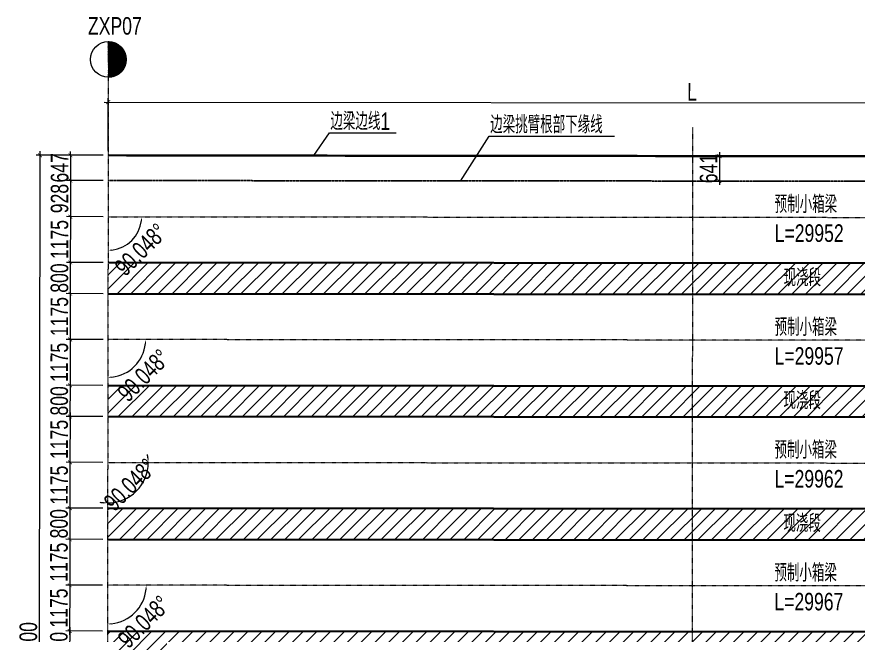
# Model space of a CAD drawing. Extents: x -2667085 to 4, y -2479164 to 2.
# Drawn here: x -2427185 to -2405601, y -2392358 to -2376501 of the extents above; entities that cross this region are included whole.
import ezdxf

# ---------------------------------------------------------------- set-up
doc = ezdxf.new("R2010")
doc.units = 0
doc.header["$MEASUREMENT"] = 0
doc.header["$PDMODE"] = 3
for name, pattern in [('DASHDOT', [1, 0.5, -0.25, 0, -0.25]), ('DASHED', [0.75, 0.5, -0.25]), ('ZXX0', [30, 13, -2, 0.5, -2, 12.5])]:
    doc.linetypes.add(name, pattern=pattern)
doc.layers.get('0').update_dxf_attribs({"linetype": 'CONTINUOUS'})
doc.layers.get('DEFPOINTS').update_dxf_attribs({"linetype": 'CONTINUOUS'})
for name, color, linetype, lineweight in [('桥－总－中心线', 1, 'ZXX0', 13), ('桥－构造轮廓－实线', 4, 'CONTINUOUS', 35), ('桥－构造轮廓－虚线', 3, 'DASHED', 25), ('桥－综合标注', 31, 'CONTINUOUS', 13), ('桥－综合说明', 7, 'CONTINUOUS', 13)]:
    doc.layers.add(name, color=color, linetype=linetype, lineweight=lineweight)
doc.styles.add('SMEDI', font='smsim.shx', dxfattribs={"width": 0.75, "bigfont": 'smfs.shx'})
doc.dimstyles.new('1-150', dxfattribs={"dimtxt": 450, "dimasz": 100, "dimexe": 100, "dimexo": 125, "dimgap": 50, "dimtad": 1, "dimdec": 0, "dimzin": 0, "dimdsep": 46, "dimtxsty": 'SMEDI', "dimblk": 'ARCHTICK', "dimcen": 0.09, "dimdle": 100, "dimclrd": 256, "dimclre": 256, "dimclrt": 256, "dimadec": 0, "dimazin": 0, "dimtfac": 1, "dimtdec": 0, "dimtix": 1, "dimtmove": 2, "dimatfit": 3, "dimldrblk": 'ARCHTICK', "dimfxl": 2, "dimtolj": 1, "dimtzin": 0, "dimlwd": -1, "dimlwe": -1, "dimarcsym": 0})
doc.dimstyles.new('1-150角度', dxfattribs={"dimtxt": 450, "dimasz": 100, "dimexe": 100, "dimexo": 125, "dimgap": 5, "dimtad": 1, "dimdec": 3, "dimzin": 0, "dimdsep": 46, "dimtxsty": 'SMEDI', "dimcen": 0.09, "dimdle": 100, "dimclrd": 256, "dimclre": 256, "dimclrt": 256, "dimadec": 3, "dimazin": 0, "dimtfac": 1, "dimtdec": 3, "dimtmove": 2, "dimatfit": 3, "dimldrblk": 'ARCHTICK', "dimfxl": 2, "dimtolj": 1, "dimtzin": 0, "dimlwd": -1, "dimlwe": -1, "dimarcsym": 0})

# ---------------------------------------------------------------- blocks, each defined once
blk = doc.blocks.new('_ArchTick')
at = {"color": 0, "linetype": 'ByBlock', "const_width": 0.15}
blk.add_lwpolyline([(-0.5, -0.5), (0.5, 0.5)], dxfattribs=at)
blk = doc.blocks.new('*D385')
at = {"layer": 'DEFPOINTS', "color": 0, "transparency": 16777216}
for p in [(-2394891, -2378713), (-2424841, -2380052), (-2394892, -2380077)]:
    blk.add_point(p, dxfattribs=at)
at = {"layer": '桥－综合标注', "transparency": 16777216}
for p, q in [((-2424940, -2378688), (-2394791, -2378713)), ((-2424841, -2379927), (-2424840, -2378588)), ((-2394892, -2379952), (-2394891, -2378613))]:
    blk.add_line(p, q, dxfattribs=at)
at = {"layer": '桥－综合标注', "transparency": 16777216, "xscale": 100, "yscale": 100, "zscale": 100}
for p, rotation in [((-2424840, -2378688), 179.9522057369198), ((-2394891, -2378713), 359.9522057369198)]:
    blk.add_blockref('_ArchTick', p, dxfattribs=dict(at, rotation=rotation))
at = {"layer": '桥－综合标注', "transparency": 16777216, "insert": (-2409865, -2378425), "char_height": 450, "attachment_point": 5, "rotation": 359.9522, "style": 'SMEDI'}
blk.add_mtext('\\A1;L', dxfattribs=at)
blk = doc.blocks.new('*D387')
at = {"layer": 'DEFPOINTS', "color": 0, "transparency": 16777216}
for p in [(-2424841, -2380052), (-2425810, -2380698), (-2424842, -2380699)]:
    blk.add_point(p, dxfattribs=at)
at = {"layer": '桥－综合标注', "transparency": 16777216}
for p, q in [((-2425809, -2380051), (-2425809, -2379951)), ((-2424966, -2380052), (-2425909, -2380050)), ((-2425809, -2380051), (-2425810, -2380698)), ((-2424967, -2380699), (-2425910, -2380697)), ((-2425810, -2380698), (-2425810, -2380798))]:
    blk.add_line(p, q, dxfattribs=at)
at = {"layer": '桥－综合标注', "transparency": 16777216, "xscale": 100, "yscale": 100, "zscale": 100}
for p, rotation in [((-2425809, -2380051), 269.9045070348082), ((-2425810, -2380698), 89.90450703480823)]:
    blk.add_blockref('_ArchTick', p, dxfattribs=dict(at, rotation=rotation))
at = {"layer": '桥－综合标注', "transparency": 16777216, "insert": (-2426085, -2380374), "char_height": 450, "attachment_point": 5, "rotation": 89.9045, "style": 'SMEDI'}
blk.add_mtext('\\A1;647', dxfattribs=at)
blk = doc.blocks.new('*D388')
at = {"layer": 'DEFPOINTS', "color": 0, "transparency": 16777216}
for p in [(-2424842, -2380699), (-2425812, -2381626), (-2424844, -2381627)]:
    blk.add_point(p, dxfattribs=at)
at = {"layer": '桥－综合标注', "transparency": 16777216}
for p, q in [((-2425810, -2380598), (-2425812, -2381726)), ((-2424967, -2380699), (-2425910, -2380697)), ((-2424969, -2381627), (-2425912, -2381625))]:
    blk.add_line(p, q, dxfattribs=at)
at = {"layer": '桥－综合标注', "transparency": 16777216, "xscale": 100, "yscale": 100, "zscale": 100}
for p, rotation in [((-2425810, -2380698), 89.90450703480823), ((-2425812, -2381626), 269.9045070348082)]:
    blk.add_blockref('_ArchTick', p, dxfattribs=dict(at, rotation=rotation))
at = {"layer": '桥－综合标注', "transparency": 16777216, "insert": (-2426086, -2381161), "char_height": 450, "attachment_point": 5, "rotation": 89.9045, "style": 'SMEDI'}
blk.add_mtext('\\A1;928', dxfattribs=at)
blk = doc.blocks.new('*D389')
at = {"layer": 'DEFPOINTS', "color": 0, "transparency": 16777216}
for p in [(-2424844, -2381627), (-2425814, -2382801), (-2424846, -2382802)]:
    blk.add_point(p, dxfattribs=at)
at = {"layer": '桥－综合标注', "transparency": 16777216}
for p, q in [((-2424969, -2381627), (-2425912, -2381625)), ((-2425812, -2381526), (-2425814, -2382901)), ((-2424971, -2382802), (-2425914, -2382800))]:
    blk.add_line(p, q, dxfattribs=at)
at = {"layer": '桥－综合标注', "transparency": 16777216, "xscale": 100, "yscale": 100, "zscale": 100}
for p, rotation in [((-2425812, -2381626), 89.90450703480823), ((-2425814, -2382801), 269.9045070348082)]:
    blk.add_blockref('_ArchTick', p, dxfattribs=dict(at, rotation=rotation))
at = {"layer": '桥－综合标注', "transparency": 16777216, "insert": (-2426088, -2382213), "char_height": 450, "attachment_point": 5, "rotation": 89.9045, "style": 'SMEDI'}
blk.add_mtext('\\A1;1175', dxfattribs=at)
blk = doc.blocks.new('*D390')
at = {"layer": 'DEFPOINTS', "color": 0, "transparency": 16777216}
for p in [(-2424846, -2382802), (-2425815, -2383601), (-2424847, -2383602)]:
    blk.add_point(p, dxfattribs=at)
at = {"layer": '桥－综合标注', "transparency": 16777216}
for p, q in [((-2425814, -2382701), (-2425815, -2383701)), ((-2424971, -2382802), (-2425914, -2382800)), ((-2424972, -2383602), (-2425915, -2383600))]:
    blk.add_line(p, q, dxfattribs=at)
at = {"layer": '桥－综合标注', "transparency": 16777216, "xscale": 100, "yscale": 100, "zscale": 100}
for p, rotation in [((-2425814, -2382801), 89.90450703480823), ((-2425815, -2383601), 269.9045070348082)]:
    blk.add_blockref('_ArchTick', p, dxfattribs=dict(at, rotation=rotation))
at = {"layer": '桥－综合标注', "transparency": 16777216, "insert": (-2426089, -2383200), "char_height": 450, "attachment_point": 5, "rotation": 89.9045, "style": 'SMEDI'}
blk.add_mtext('\\A1;800', dxfattribs=at)
blk = doc.blocks.new('*D391')
at = {"layer": 'DEFPOINTS', "color": 0, "transparency": 16777216}
for p in [(-2424847, -2383602), (-2425817, -2384776), (-2424849, -2384777)]:
    blk.add_point(p, dxfattribs=at)
at = {"layer": '桥－综合标注', "transparency": 16777216}
for p, q in [((-2424972, -2383602), (-2425915, -2383600)), ((-2425815, -2383501), (-2425817, -2384876)), ((-2424974, -2384777), (-2425917, -2384775))]:
    blk.add_line(p, q, dxfattribs=at)
at = {"layer": '桥－综合标注', "transparency": 16777216, "xscale": 100, "yscale": 100, "zscale": 100}
for p, rotation in [((-2425815, -2383601), 89.90450703480823), ((-2425817, -2384776), 269.9045070348082)]:
    blk.add_blockref('_ArchTick', p, dxfattribs=dict(at, rotation=rotation))
at = {"layer": '桥－综合标注', "transparency": 16777216, "insert": (-2426091, -2384188), "char_height": 450, "attachment_point": 5, "rotation": 89.9045, "style": 'SMEDI'}
blk.add_mtext('\\A1;1175', dxfattribs=at)
blk = doc.blocks.new('*D392')
at = {"layer": 'DEFPOINTS', "color": 0, "transparency": 16777216}
for p in [(-2424849, -2384777), (-2425819, -2385951), (-2424851, -2385952)]:
    blk.add_point(p, dxfattribs=at)
at = {"layer": '桥－综合标注', "transparency": 16777216}
for p, q in [((-2425817, -2384676), (-2425819, -2386051)), ((-2424974, -2384777), (-2425917, -2384775)), ((-2424976, -2385952), (-2425919, -2385950))]:
    blk.add_line(p, q, dxfattribs=at)
at = {"layer": '桥－综合标注', "transparency": 16777216, "xscale": 100, "yscale": 100, "zscale": 100}
for p, rotation in [((-2425817, -2384776), 89.90450703480823), ((-2425819, -2385951), 269.9045070348082)]:
    blk.add_blockref('_ArchTick', p, dxfattribs=dict(at, rotation=rotation))
at = {"layer": '桥－综合标注', "transparency": 16777216, "insert": (-2426093, -2385363), "char_height": 450, "attachment_point": 5, "rotation": 89.9045, "style": 'SMEDI'}
blk.add_mtext('\\A1;1175', dxfattribs=at)
blk = doc.blocks.new('*D393')
at = {"layer": 'DEFPOINTS', "color": 0, "transparency": 16777216}
for p in [(-2424851, -2385952), (-2425820, -2386751), (-2424852, -2386752)]:
    blk.add_point(p, dxfattribs=at)
at = {"layer": '桥－综合标注', "transparency": 16777216}
for p, q in [((-2424976, -2385952), (-2425919, -2385950)), ((-2425819, -2385851), (-2425821, -2386851)), ((-2424977, -2386752), (-2425920, -2386750))]:
    blk.add_line(p, q, dxfattribs=at)
at = {"layer": '桥－综合标注', "transparency": 16777216, "xscale": 100, "yscale": 100, "zscale": 100}
for p, rotation in [((-2425819, -2385951), 89.90450703480823), ((-2425820, -2386751), 269.9045070348082)]:
    blk.add_blockref('_ArchTick', p, dxfattribs=dict(at, rotation=rotation))
at = {"layer": '桥－综合标注', "transparency": 16777216, "insert": (-2426095, -2386350), "char_height": 450, "attachment_point": 5, "rotation": 89.9045, "style": 'SMEDI'}
blk.add_mtext('\\A1;800', dxfattribs=at)
blk = doc.blocks.new('*D394')
at = {"layer": 'DEFPOINTS', "color": 0, "transparency": 16777216}
for p in [(-2424852, -2386752), (-2425822, -2387926), (-2424854, -2387927)]:
    blk.add_point(p, dxfattribs=at)
at = {"layer": '桥－综合标注', "transparency": 16777216}
for p, q in [((-2425820, -2386651), (-2425822, -2388026)), ((-2424977, -2386752), (-2425920, -2386750)), ((-2424979, -2387927), (-2425922, -2387925))]:
    blk.add_line(p, q, dxfattribs=at)
at = {"layer": '桥－综合标注', "transparency": 16777216, "xscale": 100, "yscale": 100, "zscale": 100}
for p, rotation in [((-2425820, -2386751), 89.90450703480823), ((-2425822, -2387926), 269.9045070348082)]:
    blk.add_blockref('_ArchTick', p, dxfattribs=dict(at, rotation=rotation))
at = {"layer": '桥－综合标注', "transparency": 16777216, "insert": (-2426096, -2387338), "char_height": 450, "attachment_point": 5, "rotation": 89.9045, "style": 'SMEDI'}
blk.add_mtext('\\A1;1175', dxfattribs=at)
blk = doc.blocks.new('*D395')
at = {"layer": 'DEFPOINTS', "color": 0, "transparency": 16777216}
for p in [(-2424854, -2387927), (-2425824, -2389101), (-2424856, -2389102)]:
    blk.add_point(p, dxfattribs=at)
at = {"layer": '桥－综合标注', "transparency": 16777216}
for p, q in [((-2424979, -2387927), (-2425922, -2387925)), ((-2425822, -2387826), (-2425824, -2389201)), ((-2424981, -2389102), (-2425924, -2389100))]:
    blk.add_line(p, q, dxfattribs=at)
at = {"layer": '桥－综合标注', "transparency": 16777216, "xscale": 100, "yscale": 100, "zscale": 100}
for p, rotation in [((-2425822, -2387926), 89.90450703480823), ((-2425824, -2389101), 269.9045070348082)]:
    blk.add_blockref('_ArchTick', p, dxfattribs=dict(at, rotation=rotation))
at = {"layer": '桥－综合标注', "transparency": 16777216, "insert": (-2426098, -2388513), "char_height": 450, "attachment_point": 5, "rotation": 89.9045, "style": 'SMEDI'}
blk.add_mtext('\\A1;1175', dxfattribs=at)
blk = doc.blocks.new('*D396')
at = {"layer": 'DEFPOINTS', "color": 0, "transparency": 16777216}
for p in [(-2424856, -2389102), (-2425826, -2389901), (-2424857, -2389902)]:
    blk.add_point(p, dxfattribs=at)
at = {"layer": '桥－综合标注', "transparency": 16777216}
for p, q in [((-2425824, -2389001), (-2425826, -2390001)), ((-2424981, -2389102), (-2425924, -2389100)), ((-2424982, -2389902), (-2425926, -2389900))]:
    blk.add_line(p, q, dxfattribs=at)
at = {"layer": '桥－综合标注', "transparency": 16777216, "xscale": 100, "yscale": 100, "zscale": 100}
for p, rotation in [((-2425824, -2389101), 89.90450703480823), ((-2425826, -2389901), 269.9045070348082)]:
    blk.add_blockref('_ArchTick', p, dxfattribs=dict(at, rotation=rotation))
at = {"layer": '桥－综合标注', "transparency": 16777216, "insert": (-2426100, -2389500), "char_height": 450, "attachment_point": 5, "rotation": 89.9045, "style": 'SMEDI'}
blk.add_mtext('\\A1;800', dxfattribs=at)
blk = doc.blocks.new('*D397')
at = {"layer": 'DEFPOINTS', "color": 0, "transparency": 16777216}
for p in [(-2424857, -2389902), (-2425828, -2391076), (-2424859, -2391077)]:
    blk.add_point(p, dxfattribs=at)
at = {"layer": '桥－综合标注', "transparency": 16777216}
for p, q in [((-2424982, -2389902), (-2425926, -2389900)), ((-2425825, -2389801), (-2425828, -2391176)), ((-2424984, -2391077), (-2425928, -2391075))]:
    blk.add_line(p, q, dxfattribs=at)
at = {"layer": '桥－综合标注', "transparency": 16777216, "xscale": 100, "yscale": 100, "zscale": 100}
for p, rotation in [((-2425826, -2389901), 89.90450703480823), ((-2425828, -2391076), 269.9045070348082)]:
    blk.add_blockref('_ArchTick', p, dxfattribs=dict(at, rotation=rotation))
at = {"layer": '桥－综合标注', "transparency": 16777216, "insert": (-2426102, -2390488), "char_height": 450, "attachment_point": 5, "rotation": 89.9045, "style": 'SMEDI'}
blk.add_mtext('\\A1;1175', dxfattribs=at)
blk = doc.blocks.new('*D398')
at = {"layer": 'DEFPOINTS', "color": 0, "transparency": 16777216}
for p in [(-2424859, -2391077), (-2425830, -2392251), (-2424861, -2392252)]:
    blk.add_point(p, dxfattribs=at)
at = {"layer": '桥－综合标注', "transparency": 16777216}
for p, q in [((-2425827, -2390976), (-2425830, -2392351)), ((-2424984, -2391077), (-2425928, -2391075)), ((-2424986, -2392252), (-2425930, -2392250))]:
    blk.add_line(p, q, dxfattribs=at)
at = {"layer": '桥－综合标注', "transparency": 16777216, "xscale": 100, "yscale": 100, "zscale": 100}
for p, rotation in [((-2425828, -2391076), 89.90450703480823), ((-2425830, -2392251), 269.9045070348082)]:
    blk.add_blockref('_ArchTick', p, dxfattribs=dict(at, rotation=rotation))
at = {"layer": '桥－综合标注', "transparency": 16777216, "insert": (-2426104, -2391663), "char_height": 450, "attachment_point": 5, "rotation": 89.9045, "style": 'SMEDI'}
blk.add_mtext('\\A1;1175', dxfattribs=at)
blk = doc.blocks.new('*D399')
at = {"layer": 'DEFPOINTS', "color": 0, "transparency": 16777216}
for p in [(-2424861, -2392252), (-2425831, -2393051), (-2424863, -2393052)]:
    blk.add_point(p, dxfattribs=at)
at = {"layer": '桥－综合标注', "transparency": 16777216}
for p, q in [((-2424986, -2392252), (-2425930, -2392250)), ((-2425829, -2392151), (-2425831, -2393151)), ((-2424988, -2393052), (-2425931, -2393050))]:
    blk.add_line(p, q, dxfattribs=at)
at = {"layer": '桥－综合标注', "transparency": 16777216, "xscale": 100, "yscale": 100, "zscale": 100}
for p, rotation in [((-2425830, -2392251), 89.90450703480823), ((-2425831, -2393051), 269.9045070348082)]:
    blk.add_blockref('_ArchTick', p, dxfattribs=dict(at, rotation=rotation))
at = {"layer": '桥－综合标注', "transparency": 16777216, "insert": (-2426105, -2392650), "char_height": 450, "attachment_point": 5, "rotation": 89.9045, "style": 'SMEDI'}
blk.add_mtext('\\A1;800', dxfattribs=at)
blk = doc.blocks.new('*D412')
at = {"layer": 'DEFPOINTS', "color": 0, "transparency": 16777216}
for p in [(-2424841, -2380052), (-2426634, -2405249), (-2424883, -2405252)]:
    blk.add_point(p, dxfattribs=at)
at = {"layer": '桥－综合标注', "transparency": 16777216}
for p, q in [((-2426592, -2379949), (-2426634, -2405349)), ((-2424966, -2380052), (-2426692, -2380049)), ((-2425008, -2405252), (-2426734, -2405249))]:
    blk.add_line(p, q, dxfattribs=at)
at = {"layer": '桥－综合标注', "transparency": 16777216, "xscale": 100, "yscale": 100, "zscale": 100}
for p, rotation in [((-2426592, -2380049), 89.90450703481758), ((-2426634, -2405249), 269.9045070348176)]:
    blk.add_blockref('_ArchTick', p, dxfattribs=dict(at, rotation=rotation))
at = {"layer": '桥－综合标注', "transparency": 16777216, "insert": (-2426888, -2392649), "char_height": 450, "attachment_point": 5, "rotation": 89.9045, "style": 'SMEDI'}
blk.add_mtext('\\A1;25200', dxfattribs=at)
blk = doc.blocks.new('*D439')
at = {"layer": 'DEFPOINTS', "color": 0, "transparency": 16777216}
for p in [(-2424838, -2378052), (-2424844, -2381627), (-2394892, -2381652), (-2424414, -2382373), (-2424883, -2405252)]:
    blk.add_point(p, dxfattribs=at)
at = {"layer": '桥－综合标注', "transparency": 16777216}
blk.add_arc((-2424844, -2381627), 861, 276.5638, 353.2929, dxfattribs=at)
for points in [[(-2424005, -2381727), (-2423972, -2381729), (-2423983, -2381628)], [(-2424744, -2382499), (-2424746, -2382466), (-2424845, -2382488)]]:
    blk.add_solid(points, dxfattribs=at)
at = {"layer": '桥－综合标注', "transparency": 16777216, "insert": (-2424003, -2382470), "char_height": 450, "attachment_point": 5, "rotation": 44.9284, "style": 'SMEDI'}
blk.add_mtext('\\A1;90.048°', dxfattribs=at)
blk = doc.blocks.new('*D440')
at = {"layer": 'DEFPOINTS', "color": 0, "transparency": 16777216}
for p in [(-2424838, -2378052), (-2424849, -2384777), (-2394892, -2384802), (-2424366, -2385617), (-2424883, -2405252)]:
    blk.add_point(p, dxfattribs=at)
at = {"layer": '桥－综合标注', "transparency": 16777216}
blk.add_arc((-2424849, -2384777), 969, 275.8222, 354.0345, dxfattribs=at)
for points in [[(-2423902, -2384877), (-2423869, -2384879), (-2423880, -2384778)], [(-2424750, -2385758), (-2424751, -2385724), (-2424850, -2385746)]]:
    blk.add_solid(points, dxfattribs=at)
at = {"layer": '桥－综合标注', "transparency": 16777216, "insert": (-2423932, -2385697), "char_height": 450, "attachment_point": 5, "rotation": 44.9284, "style": 'SMEDI'}
blk.add_mtext('\\A1;90.048°', dxfattribs=at)
blk = doc.blocks.new('*D441')
at = {"layer": 'DEFPOINTS', "color": 0, "transparency": 16777216}
for p in [(-2424838, -2378052), (-2424854, -2387927), (-2394892, -2387952), (-2424336, -2388828), (-2424883, -2405252)]:
    blk.add_point(p, dxfattribs=at)
at = {"layer": '桥－综合标注', "transparency": 16777216}
for start, end in [(5.4658, 10.9794), (269.9045, 359.9523), (258.8774, 264.391)]:
    blk.add_arc((-2424854, -2387927), 1040, start, end, dxfattribs=at)
for points in [[(-2423803, -2387827), (-2423836, -2387829), (-2423815, -2387928)], [(-2424955, -2388945), (-2424957, -2388979), (-2424856, -2388967)]]:
    blk.add_solid(points, dxfattribs=at)
at = {"layer": '桥－综合标注', "transparency": 16777216, "insert": (-2424282, -2388500), "char_height": 450, "attachment_point": 5, "rotation": 44.9284, "style": 'SMEDI'}
blk.add_mtext('\\A1;90.048°', dxfattribs=at)
blk = doc.blocks.new('*D442')
at = {"layer": 'DEFPOINTS', "color": 0, "transparency": 16777216}
for p in [(-2424838, -2378052), (-2424859, -2391077), (-2394892, -2391102), (-2424364, -2391939), (-2424883, -2405252)]:
    blk.add_point(p, dxfattribs=at)
at = {"layer": '桥－综合标注', "transparency": 16777216}
blk.add_arc((-2424859, -2391077), 994, 275.6715, 354.1852, dxfattribs=at)
for points in [[(-2423887, -2391177), (-2423854, -2391179), (-2423865, -2391078)], [(-2424760, -2392083), (-2424762, -2392050), (-2424861, -2392071)]]:
    blk.add_solid(points, dxfattribs=at)
at = {"layer": '桥－综合标注', "transparency": 16777216, "insert": (-2423924, -2392015), "char_height": 450, "attachment_point": 5, "rotation": 44.9284, "style": 'SMEDI'}
blk.add_mtext('\\A1;90.048°', dxfattribs=at)
blk = doc.blocks.new('*D443')
at = {"layer": 'DEFPOINTS', "color": 0, "transparency": 16777216}
for p in [(-2424838, -2378052), (-2424865, -2394227), (-2394892, -2394252), (-2424346, -2395128), (-2424883, -2405252)]:
    blk.add_point(p, dxfattribs=at)
at = {"layer": '桥－综合标注', "transparency": 16777216}
for start, end in [(269.9045, 359.9523), (5.4693, 10.9863), (258.8704, 264.3875)]:
    blk.add_arc((-2424865, -2394227), 1039, start, end, dxfattribs=at)
for points in [[(-2423814, -2394127), (-2423847, -2394129), (-2423826, -2394228)], [(-2424965, -2395245), (-2424967, -2395278), (-2424866, -2395266)]]:
    blk.add_solid(points, dxfattribs=at)
at = {"layer": '桥－综合标注', "transparency": 16777216, "insert": (-2424293, -2394800), "char_height": 450, "attachment_point": 5, "rotation": 44.9284, "style": 'SMEDI'}
blk.add_mtext('\\A1;90.048°', dxfattribs=at)
blk = doc.blocks.new('*D444')
at = {"layer": 'DEFPOINTS', "color": 0, "transparency": 16777216}
for p in [(-2424838, -2378052), (-2424870, -2397377), (-2394892, -2397402), (-2424370, -2398246), (-2424883, -2405252)]:
    blk.add_point(p, dxfattribs=at)
at = {"layer": '桥－综合标注', "transparency": 16777216}
blk.add_arc((-2424870, -2397377), 1002, 275.6262, 354.2306, dxfattribs=at)
for points in [[(-2423890, -2397477), (-2423857, -2397479), (-2423868, -2397378)], [(-2424771, -2398391), (-2424772, -2398358), (-2424872, -2398379)]]:
    blk.add_solid(points, dxfattribs=at)
at = {"layer": '桥－综合标注', "transparency": 16777216, "insert": (-2423929, -2398320), "char_height": 450, "attachment_point": 5, "rotation": 44.9284, "style": 'SMEDI'}
blk.add_mtext('\\A1;90.048°', dxfattribs=at)
blk = doc.blocks.new('*D445')
at = {"layer": 'DEFPOINTS', "color": 0, "transparency": 16777216}
for p in [(-2424838, -2378052), (-2424875, -2400527), (-2394892, -2400552), (-2424410, -2401336), (-2424883, -2405252)]:
    blk.add_point(p, dxfattribs=at)
at = {"layer": '桥－综合标注', "transparency": 16777216}
blk.add_arc((-2424875, -2400527), 933, 276.0465, 353.8102, dxfattribs=at)
for points in [[(-2423964, -2400627), (-2423931, -2400629), (-2423942, -2400528)], [(-2424776, -2401472), (-2424778, -2401439), (-2424877, -2401461)]]:
    blk.add_solid(points, dxfattribs=at)
at = {"layer": '桥－综合标注', "transparency": 16777216, "insert": (-2423983, -2401422), "char_height": 450, "attachment_point": 5, "rotation": 44.9284, "style": 'SMEDI'}
blk.add_mtext('\\A1;90.048°', dxfattribs=at)
blk = doc.blocks.new('*D446')
at = {"layer": 'DEFPOINTS', "color": 0, "transparency": 16777216}
for p in [(-2424838, -2378052), (-2424880, -2403677), (-2394892, -2403702), (-2424488, -2404359), (-2424883, -2405252)]:
    blk.add_point(p, dxfattribs=at)
at = {"layer": '桥－综合标注', "transparency": 16777216}
blk.add_arc((-2424880, -2403677), 787, 277.1902, 352.6666, dxfattribs=at)
for points in [[(-2424116, -2403777), (-2424083, -2403779), (-2424093, -2403678)], [(-2424781, -2404475), (-2424783, -2404441), (-2424882, -2404464)]]:
    blk.add_solid(points, dxfattribs=at)
at = {"layer": '桥－综合标注', "transparency": 16777216, "insert": (-2424092, -2404468), "char_height": 450, "attachment_point": 5, "rotation": 44.9284, "style": 'SMEDI'}
blk.add_mtext('\\A1;90.048°', dxfattribs=at)
blk = doc.blocks.new('*D447')
at = {"layer": 'DEFPOINTS', "color": 0, "transparency": 16777216}
for p in [(-2394892, -2380077), (-2395266, -2403054), (-2424880, -2403677), (-2394892, -2403702), (-2394892, -2405277)]:
    blk.add_point(p, dxfattribs=at)
at = {"layer": '桥－综合标注', "transparency": 16777216}
blk.add_arc((-2394892, -2403702), 748, 97.6659, 172.2864, dxfattribs=at)
for points in [[(-2394993, -2402944), (-2394991, -2402978), (-2394892, -2402954)], [(-2395617, -2403603), (-2395650, -2403601), (-2395640, -2403702)]]:
    blk.add_solid(points, dxfattribs=at)
at = {"layer": '桥－综合标注', "transparency": 16777216, "insert": (-2395654, -2402940), "char_height": 450, "attachment_point": 5, "rotation": 44.9761, "style": 'SMEDI'}
blk.add_mtext('\\A1;89.952°', dxfattribs=at)
blk = doc.blocks.new('*D448')
at = {"layer": 'DEFPOINTS', "color": 0, "transparency": 16777216}
for p in [(-2394892, -2380077), (-2395356, -2399748), (-2424875, -2400527), (-2394892, -2400552), (-2394892, -2405277)]:
    blk.add_point(p, dxfattribs=at)
at = {"layer": '桥－综合标注', "transparency": 16777216}
blk.add_arc((-2394892, -2400552), 928, 96.1763, 173.7759, dxfattribs=at)
for points in [[(-2394993, -2399613), (-2394991, -2399646), (-2394892, -2399624)], [(-2395798, -2400453), (-2395831, -2400451), (-2395820, -2400551)]]:
    blk.add_solid(points, dxfattribs=at)
at = {"layer": '桥－综合标注', "transparency": 16777216, "insert": (-2395781, -2399662), "char_height": 450, "attachment_point": 5, "rotation": 44.9761, "style": 'SMEDI'}
blk.add_mtext('\\A1;89.952°', dxfattribs=at)
blk = doc.blocks.new('*D449')
at = {"layer": 'DEFPOINTS', "color": 0, "transparency": 16777216}
for p in [(-2394892, -2380077), (-2395309, -2396679), (-2424870, -2397377), (-2394892, -2397402), (-2394892, -2405277)]:
    blk.add_point(p, dxfattribs=at)
at = {"layer": '桥－综合标注', "transparency": 16777216}
blk.add_arc((-2394892, -2397402), 835, 96.8687, 173.0835, dxfattribs=at)
for points in [[(-2394993, -2396557), (-2394991, -2396590), (-2394892, -2396568)], [(-2395704, -2397303), (-2395737, -2397301), (-2395727, -2397402)]]:
    blk.add_solid(points, dxfattribs=at)
at = {"layer": '桥－综合标注', "transparency": 16777216, "insert": (-2395715, -2396578), "char_height": 450, "attachment_point": 5, "rotation": 44.9761, "style": 'SMEDI'}
blk.add_mtext('\\A1;89.952°', dxfattribs=at)
blk = doc.blocks.new('*D450')
at = {"layer": 'DEFPOINTS', "color": 0, "transparency": 16777216}
for p in [(-2394892, -2380077), (-2395280, -2393580), (-2424865, -2394227), (-2394892, -2394252), (-2394892, -2405277)]:
    blk.add_point(p, dxfattribs=at)
at = {"layer": '桥－综合标注', "transparency": 16777216}
blk.add_arc((-2394892, -2394252), 776, 97.3861, 172.5662, dxfattribs=at)
for points in [[(-2394993, -2393466), (-2394991, -2393499), (-2394892, -2393476)], [(-2395645, -2394153), (-2395678, -2394151), (-2395668, -2394252)]]:
    blk.add_solid(points, dxfattribs=at)
at = {"layer": '桥－综合标注', "transparency": 16777216, "insert": (-2395674, -2393470), "char_height": 450, "attachment_point": 5, "rotation": 44.9761, "style": 'SMEDI'}
blk.add_mtext('\\A1;89.952°', dxfattribs=at)
blk = doc.blocks.new('*D451')
at = {"layer": 'DEFPOINTS', "color": 0, "transparency": 16777216}
for p in [(-2394892, -2380077), (-2395313, -2390373), (-2424859, -2391077), (-2394892, -2391102), (-2394892, -2405277)]:
    blk.add_point(p, dxfattribs=at)
at = {"layer": '桥－综合标注', "transparency": 16777216}
blk.add_arc((-2394892, -2391102), 842, 96.8127, 173.1395, dxfattribs=at)
for points in [[(-2394993, -2390250), (-2394991, -2390283), (-2394892, -2390261)], [(-2395711, -2391003), (-2395744, -2391001), (-2395734, -2391102)]]:
    blk.add_solid(points, dxfattribs=at)
at = {"layer": '桥－综合标注', "transparency": 16777216, "insert": (-2395720, -2390274), "char_height": 450, "attachment_point": 5, "rotation": 44.9761, "style": 'SMEDI'}
blk.add_mtext('\\A1;89.952°', dxfattribs=at)
blk = doc.blocks.new('*D452')
at = {"layer": 'DEFPOINTS', "color": 0, "transparency": 16777216}
for p in [(-2394892, -2380077), (-2395310, -2387228), (-2424854, -2387927), (-2394892, -2387952), (-2394892, -2405277)]:
    blk.add_point(p, dxfattribs=at)
at = {"layer": '桥－综合标注', "transparency": 16777216}
blk.add_arc((-2394892, -2387952), 836, 96.8552, 173.0971, dxfattribs=at)
for points in [[(-2394993, -2387105), (-2394991, -2387139), (-2394892, -2387116)], [(-2395706, -2387853), (-2395739, -2387851), (-2395728, -2387952)]]:
    blk.add_solid(points, dxfattribs=at)
at = {"layer": '桥－综合标注', "transparency": 16777216, "insert": (-2395716, -2387127), "char_height": 450, "attachment_point": 5, "rotation": 44.9761, "style": 'SMEDI'}
blk.add_mtext('\\A1;89.952°', dxfattribs=at)
blk = doc.blocks.new('*D453')
at = {"layer": 'DEFPOINTS', "color": 0, "transparency": 16777216}
for p in [(-2394892, -2380077), (-2395280, -2384130), (-2424849, -2384777), (-2394892, -2384802), (-2394892, -2405277)]:
    blk.add_point(p, dxfattribs=at)
at = {"layer": '桥－综合标注', "transparency": 16777216}
blk.add_arc((-2394892, -2384802), 776, 97.3904, 172.5618, dxfattribs=at)
for points in [[(-2394993, -2384016), (-2394991, -2384050), (-2394892, -2384026)], [(-2395645, -2384703), (-2395678, -2384701), (-2395668, -2384802)]]:
    blk.add_solid(points, dxfattribs=at)
at = {"layer": '桥－综合标注', "transparency": 16777216, "insert": (-2395674, -2384020), "char_height": 450, "attachment_point": 5, "rotation": 44.9761, "style": 'SMEDI'}
blk.add_mtext('\\A1;89.952°', dxfattribs=at)
blk = doc.blocks.new('*D454')
at = {"layer": 'DEFPOINTS', "color": 0, "transparency": 16777216}
for p in [(-2394892, -2380077), (-2395189, -2381138), (-2424844, -2381627), (-2394892, -2381652), (-2394892, -2405277)]:
    blk.add_point(p, dxfattribs=at)
at = {"layer": '桥－综合标注', "transparency": 16777216}
blk.add_arc((-2394892, -2381652), 594, 99.6623, 170.2899, dxfattribs=at)
for points in [[(-2394993, -2381050), (-2394990, -2381084), (-2394892, -2381059)], [(-2395461, -2381554), (-2395494, -2381551), (-2395486, -2381652)]]:
    blk.add_solid(points, dxfattribs=at)
at = {"layer": '桥－综合标注', "transparency": 16777216, "insert": (-2395556, -2380988), "char_height": 450, "attachment_point": 5, "rotation": 44.9761, "style": 'SMEDI'}
blk.add_mtext('\\A1;89.952°', dxfattribs=at)
blk = doc.blocks.new('*D455')
at = {"layer": 'DEFPOINTS', "color": 0, "transparency": 16777216}
for p in [(-2409852, -2380071), (-2409852, -2380712), (-2409162, -2380712)]:
    blk.add_point(p, dxfattribs=at)
at = {"layer": '桥－综合标注', "transparency": 16777216}
for p, q in [((-2409161, -2379972), (-2409162, -2380812)), ((-2409727, -2380071), (-2409061, -2380072)), ((-2409727, -2380712), (-2409062, -2380712))]:
    blk.add_line(p, q, dxfattribs=at)
at = {"layer": '桥－综合标注', "transparency": 16777216, "xscale": 100, "yscale": 100, "zscale": 100}
for p, rotation in [((-2409161, -2380072), 89.95225351737093), ((-2409162, -2380712), 269.9522535173709)]:
    blk.add_blockref('_ArchTick', p, dxfattribs=dict(at, rotation=rotation))
at = {"layer": '桥－综合标注', "transparency": 16777216, "insert": (-2409436, -2380392), "char_height": 450, "attachment_point": 5, "rotation": 89.9523, "style": 'SMEDI'}
blk.add_mtext('\\A1;641', dxfattribs=at)

msp = doc.modelspace()

# ---------------------------------------------------------------- hatches: boundary and pattern name
at = {"layer": '桥－综合标注'}
h = msp.add_hatch(dxfattribs=at)
h.set_pattern_fill('ANSI31', color=256, scale=50, angle=3.31071514, style=0)
h.set_pattern_definition([(48.3107151, (-2934809.083, -2783687.8517), (-4.667266106, 4.156816943), [])])
h.paths.add_polyline_path([(-2424380.2575, -2377567.6474, 0.398765275), (-2424839.842, -2377135.9407), (-2424835.487, -2378052.2736, 0.4298324642)])
h = msp.add_hatch(dxfattribs=at)
h.set_pattern_fill('ANSI31', color=8, scale=2000, style=0)
h.paths.add_polyline_path([(-2424845.5811, -2382802.2726), (-2424846.9145, -2383602.2707), (-2394892.0117, -2383627.2331), (-2394892.0117, -2382827.2339)])
h.paths.add_polyline_path([(-2424850.8311, -2385952.2682), (-2424852.1645, -2386752.2663), (-2394892.0117, -2386777.2331), (-2394892.0117, -2385977.2339)])
h.paths.add_polyline_path([(-2424856.0811, -2389102.2638), (-2424857.4145, -2389902.2619), (-2394892.0117, -2389927.2331), (-2394892.0117, -2389127.2339)])
h.paths.add_polyline_path([(-2424861.3311, -2392252.2595), (-2424861.9978, -2392652.2585, 0.00041625), (-2394892.0117, -2392677.2585), (-2394892.0117, -2392277.2339)])
h.paths.add_polyline_path([(-2394892.0117, -2393077.2331), (-2394892.0117, -2392677.2585, -0.00041625), (-2424861.9978, -2392652.2585), (-2424862.6645, -2393052.2575)])
h.paths.add_polyline_path([(-2424866.5811, -2395402.2551), (-2424867.9145, -2396202.2532), (-2394892.0117, -2396227.2331), (-2394892.0117, -2395427.2339)])
h.paths.add_polyline_path([(-2424871.8311, -2398552.2507), (-2424873.1645, -2399352.2488), (-2394892.0117, -2399377.2331), (-2394892.0117, -2398577.2339)])
h.paths.add_polyline_path([(-2394892.0117, -2402527.2331), (-2394892.0117, -2401727.2339), (-2424877.0811, -2401702.2463), (-2424878.4145, -2402502.2444)])

# ---------------------------------------------------------------- linework, layer by layer
at = {"layer": '桥－总－中心线', "linetype": 'DASHDOT', "ltscale": 5}
for p, q in [((-2424837.6645, -2378052.2788), (-2424882.9978, -2405252.241)), ((-2409850.8985, -2379337.2776), (-2409874.2043, -2407304.2478)), ((-2424843.6228, -2381627.2738), (-2394892.0117, -2381652.2335)), ((-2394892.0117, -2384802.2335), (-2424848.8728, -2384777.2694)), ((-2424854.1228, -2387927.2651), (-2394892.0117, -2387952.2335)), ((-2394892.0117, -2391102.2335), (-2424859.3728, -2391077.2607))]:
    msp.add_line(p, q, dxfattribs=at)
at = {"layer": '桥－构造轮廓－实线'}
for p, q in [((-2424845.5811, -2382802.2726), (-2394892.0117, -2382827.2339)), ((-2394892.0117, -2383627.2331), (-2424846.9145, -2383602.2707)), ((-2394892.0117, -2385977.2339), (-2424850.8311, -2385952.2682)), ((-2424852.1645, -2386752.2663), (-2394892.0117, -2386777.2331)), ((-2424856.0811, -2389102.2638), (-2394892.0117, -2389127.2339)), ((-2394892.0117, -2389927.2331), (-2424857.4145, -2389902.2619)), ((-2394892.0117, -2392277.2339), (-2424861.3311, -2392252.2595))]:
    msp.add_line(p, q, dxfattribs=at)
msp.add_arc((-2394862.0116, 15607322.7334), 17987399.9919, 269.90450703389, 269.99990443993, dxfattribs=at)
at = {"layer": '桥－构造轮廓－虚线', "color": 3, "linetype": 'DASHED', "ltscale": 2}
msp.add_line((-2424842.0761, -2380699.2748), (-2394892.0117, -2380724.2332), dxfattribs=at)
at = {"layer": '桥－综合标注'}
for p, q in [((-2419566.4912, -2380060.2935), (-2419166.7468, -2379476.3852)), ((-2419166.7468, -2379476.3852), (-2417449.3405, -2379476.3852)), ((-2415802.365, -2380711.5133), (-2415066.8153, -2379562.7759)), ((-2415066.8153, -2379562.7759), (-2411849.4123, -2379562.7759))]:
    msp.add_line(p, q, dxfattribs=at)
msp.add_circle((-2424837.6645, -2377594.1072), 458.1716, dxfattribs=at)

# ---------------------------------------------------------------- texts
at = {"layer": '桥－综合说明', "style": 'SMEDI', "width": 0.75}
for s, p in [('ZXP07', (-2425359.9913, -2376957.6249)), ('边梁边线1', (-2419141.2513, -2379403.1423)), ('边梁挑臂根部下缘线', (-2415041.3198, -2379489.533)), ('预制小箱梁', (-2407743.3904, -2381533.4112)), ('L=29952', (-2407743.3904, -2382272.4262)), ('现浇段', (-2407515.2674, -2383414.9505)), ('预制小箱梁', (-2407746.0154, -2384683.409)), ('L=29957', (-2407746.0154, -2385422.424)), ('现浇段', (-2407517.8924, -2386564.9483)), ('预制小箱梁', (-2407748.6404, -2387833.4068)), ('L=29962', (-2407748.6404, -2388572.4219)), ('现浇段', (-2407520.5174, -2389714.9461)), ('预制小箱梁', (-2407751.2654, -2390983.4046)), ('L=29967', (-2407751.2654, -2391722.4197))]:
    msp.add_text(s, height=450, dxfattribs=at).set_placement(p)

# ---------------------------------------------------------------- dimensions: what is measured, and where the dimension line sits
at = {"layer": '桥－综合标注'}
for base, line1, line2, picture, middle in [((-2424346.4102, -2395127.7128), ((-2424837.6645, -2378052.2788), (-2424882.9978, -2405252.241)), ((-2424864.6228, -2394227.2563), (-2394892.0117, -2394252.2335)), '*D443', (-2424293.3416, -2394799.9675)), ((-2424335.5829, -2388828.2902), ((-2424837.6645, -2378052.2788), (-2424882.9978, -2405252.241)), ((-2424854.1228, -2387927.2651), (-2394892.0117, -2387952.2335)), '*D441', (-2424282.3782, -2388500.4409)), ((-2424487.8451, -2404359.3071), ((-2424837.6645, -2378052.2788), (-2424882.9978, -2405252.241)), ((-2424880.3728, -2403677.2432), (-2394892.0117, -2403702.2335)), '*D446', (-2424091.5583, -2404468.0322)), ((-2424414.2231, -2382373.4072), ((-2424837.6645, -2378052.2788), (-2424882.9978, -2405252.241)), ((-2424843.6228, -2381627.2738), (-2394892.0117, -2381652.2335)), '*D439', (-2424002.603, -2382470.3988)), ((-2424409.5974, -2401336.1538), ((-2424837.6645, -2378052.2788), (-2424882.9978, -2405252.241)), ((-2424875.1228, -2400527.2476), (-2394892.0117, -2400552.2335)), '*D445', (-2423982.9543, -2401421.6493)), ((-2424365.7196, -2385616.806), ((-2424837.6645, -2378052.2788), (-2424882.9978, -2405252.241)), ((-2394892.0117, -2384802.2335), (-2424848.8728, -2384777.2694)), '*D440', (-2423931.7459, -2385696.692)), ((-2424363.605, -2391938.7166), ((-2424837.6645, -2378052.2788), (-2424882.9978, -2405252.241)), ((-2394892.0117, -2391102.2335), (-2424859.3728, -2391077.2607)), '*D442', (-2423924.3856, -2392014.5883)), ((-2424370.179, -2398245.5298), ((-2424837.6645, -2378052.2788), (-2424882.9978, -2405252.241)), ((-2394892.0117, -2397402.2335), (-2424869.8728, -2397377.2519)), '*D444', (-2423929.3269, -2398320.1522)), ((-2395265.8183, -2403054.366), ((-2394892.0117, -2380077.2585), (-2394892.0117, -2405277.2585)), ((-2424880.3728, -2403677.2432), (-2394892.0117, -2403702.2335)), '*D447', (-2395653.9361, -2402939.6739)), ((-2395355.8451, -2399748.3348), ((-2394892.0117, -2380077.2585), (-2394892.0117, -2405277.2585)), ((-2424875.1228, -2400527.2476), (-2394892.0117, -2400552.2335)), '*D448', (-2395781.2615, -2399662.2424)), ((-2395309.1385, -2396679.2849), ((-2394892.0117, -2380077.2585), (-2394892.0117, -2405277.2585)), ((-2394892.0117, -2397402.2335), (-2424869.8728, -2397377.2519)), '*D449', (-2395715.2041, -2396578.3548)), ((-2395279.9568, -2393579.8616), ((-2394892.0117, -2380077.2585), (-2394892.0117, -2405277.2585)), ((-2424864.6228, -2394227.2563), (-2394892.0117, -2394252.2335)), '*D450', (-2395673.9323, -2393469.6611)), ((-2395312.5622, -2390373.3512), ((-2394892.0117, -2380077.2585), (-2394892.0117, -2405277.2585)), ((-2394892.0117, -2391102.2335), (-2424859.3728, -2391077.2607)), '*D451', (-2395720.0462, -2390273.5087)), ((-2395309.9629, -2387227.8561), ((-2394892.0117, -2380077.2585), (-2394892.0117, -2405277.2585)), ((-2424854.1228, -2387927.2651), (-2394892.0117, -2387952.2335)), '*D452', (-2395716.3701, -2387127.1879)), ((-2395279.7289, -2384130.2567), ((-2394892.0117, -2380077.2585), (-2394892.0117, -2405277.2585)), ((-2394892.0117, -2384802.2335), (-2424848.8728, -2384777.2694)), '*D453', (-2395673.6099, -2384019.9837)), ((-2395188.7113, -2381138.005), ((-2424843.6228, -2381627.2738), (-2394892.0117, -2381652.2335)), ((-2394892.0117, -2380077.2585), (-2394892.0117, -2405277.2585)), '*D454', (-2395555.977, -2380987.7146))]:
    dim = msp.add_angular_dim_2l(base=base, line1=line1, line2=line2, dimstyle='1-150角度', dxfattribs=at)
    dim.commit()
    dim.dimension.update_dxf_attribs({"geometry": picture, "text_midpoint": middle})
dim = msp.add_aligned_dim(p1=(-2424840.9978, -2380052.276), p2=(-2394892.0117, -2380077.2585), distance=1364.4176, text='L', dimstyle='1-150', dxfattribs=at)
dim.commit()
dim.dimension.update_dxf_attribs({"geometry": '*D385', "text_midpoint": (-2409865.1372, -2378425.3502)})
for p1, p2, distance, picture, middle in [((-2424840.9978, -2380052.276), (-2424882.9978, -2405252.241), -1751.0451, '*D412', (-2426888.04, -2392648.8818)), ((-2424840.9978, -2380052.276), (-2424842.0761, -2380699.2748), -968.1756, '*D387', (-2426084.7108, -2380373.7034)), ((-2409851.51, -2380071.0129), (-2409852.0439, -2380711.7665), 690.2989, '*D455', (-2409436.4782, -2380391.7358))]:
    dim = msp.add_aligned_dim(p1=p1, p2=p2, distance=distance, dimstyle='1-150', dxfattribs=at)
    dim.commit()
    dim.dimension.update_dxf_attribs({"geometry": picture, "text_midpoint": middle})
for base, p1, p2, picture, middle in [((-2425811.797, -2381625.6602), (-2424842.0761, -2380699.2748), (-2424843.6228, -2381627.2738), '*D388', (-2426086.0233, -2381161.2023)), ((-2425813.7554, -2382800.659), (-2424843.6228, -2381627.2738), (-2424845.5811, -2382802.2726), '*D389', (-2426087.7758, -2382212.7012)), ((-2425815.0887, -2383600.657), (-2424845.5811, -2382802.2726), (-2424846.9145, -2383602.2707), '*D390', (-2426089.4217, -2383200.1997)), ((-2425817.047, -2384775.6558), (-2424846.9145, -2383602.2707), (-2424848.8728, -2384777.2694), '*D391', (-2426091.0675, -2384187.6981)), ((-2425819.0054, -2385950.6546), (-2424848.8728, -2384777.2694), (-2424850.8311, -2385952.2682), '*D392', (-2426093.0258, -2385362.6969)), ((-2425820.3387, -2386750.6527), (-2424850.8311, -2385952.2682), (-2424852.1645, -2386752.2663), '*D393', (-2426094.6717, -2386350.1953)), ((-2425822.297, -2387925.6514), (-2424852.1645, -2386752.2663), (-2424854.1228, -2387927.2651), '*D394', (-2426096.3175, -2387337.6937)), ((-2425824.2554, -2389100.6502), (-2424854.1228, -2387927.2651), (-2424856.0811, -2389102.2638), '*D395', (-2426098.2758, -2388512.6925)), ((-2425825.5887, -2389900.6483), (-2424856.0811, -2389102.2638), (-2424857.4145, -2389902.2619), '*D396', (-2426099.9217, -2389500.1909)), ((-2425827.547, -2391075.6471), (-2424857.4145, -2389902.2619), (-2424859.3728, -2391077.2607), '*D397', (-2426101.5675, -2390487.6893)), ((-2425829.5054, -2392250.6458), (-2424859.3728, -2391077.2607), (-2424861.3311, -2392252.2595), '*D398', (-2426103.5258, -2391662.6881)), ((-2425830.8387, -2393050.6439), (-2424861.3311, -2392252.2595), (-2424862.6645, -2393052.2575), '*D399', (-2426105.1717, -2392650.1865))]:
    dim = msp.add_linear_dim(base=base, p1=p1, p2=p2, angle=89.90450703, dimstyle='1-150', dxfattribs=at)
    dim.commit()
    dim.dimension.update_dxf_attribs({"geometry": picture, "text_midpoint": middle})

doc.saveas('drawing.dxf')
